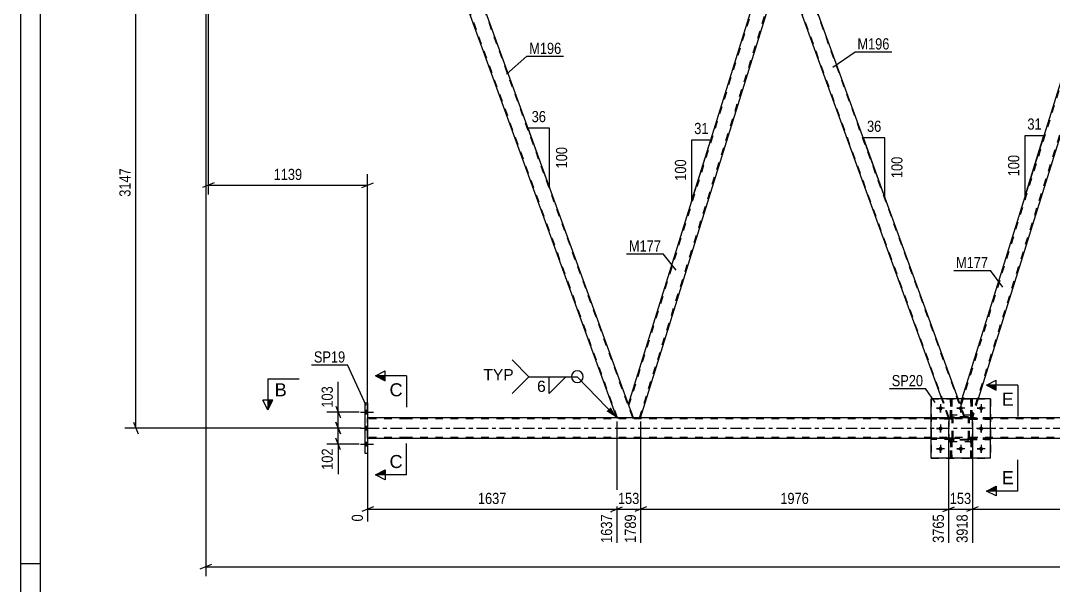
# Model space of a CAD drawing. Header units: millimetres. Extents: x 0 to 841, y 0 to 594.
# Drawn here: x 0 to 265, y 292.5 to 437.2 of the extents above; entities that cross this region are included whole.
import ezdxf

# ---------------------------------------------------------------- set-up
doc = ezdxf.new("R2010")
doc.units = ezdxf.units.MM
doc.linetypes.add('DXK_LINE_DOT2', pattern=[3.9198, 1.9599, -1.9599])
doc.linetypes.add('DXK_LINE_DOT3', pattern=[5.9187, 2.979, -0.9799, 0.9799, -0.9799])
doc.styles.add('Arial', font='ARIAL.TTF', dxfattribs={"height": 0.2})
doc.styles.add('Arial Narrow', font='ARIALN.TTF', dxfattribs={"height": 0.2})

# ---------------------------------------------------------------- blocks, each defined once
blk = doc.blocks.new('Unknown-814748569-1133')
at = {"color": 5, "linetype": 'Continuous'}
for p, q in [((0, 594), (0, 0)), ((5, 589), (5, 5)), ((5, 298), (0, 298))]:
    blk.add_line(p, q, dxfattribs=at)
blk = doc.blocks.new('Part-814748569-3457 - 3014')
at = {"color": 7, "linetype": 'DXK_LINE_DOT2'}
for p, q in [((238.9, 329.87), (238.58, 329.87)), ((238.58, 329.87), (238.58, 325.04)), ((238.58, 329.27), (238.9, 329.27)), ((238.9, 325.04), (238.9, 329.87)), ((238.58, 325.04), (238.9, 325.04))]:
    blk.add_line(p, q, dxfattribs=at)
blk = doc.blocks.new('Part-814748569-3261 - 3014')
at = {"color": 7, "linetype": 'DXK_LINE_DOT2'}
for p, q in [((243.78, 325.04), (243.78, 329.87)), ((243.78, 329.87), (244.1, 329.87)), ((243.78, 329.27), (244.1, 329.27)), ((244.1, 329.87), (244.1, 325.04)), ((244.1, 325.04), (243.78, 325.04))]:
    blk.add_line(p, q, dxfattribs=at)
blk = doc.blocks.new('Bolt-814748569-3114 - 3014')
at = {"color": 1, "linetype": 'Continuous'}
for p, q in [((234.99, 337.84), (235.68, 337.84)), ((236.03, 338.88), (236.03, 338.18)), ((236.03, 336.8), (236.03, 337.49)), ((237.07, 337.84), (236.37, 337.84)), ((240.19, 337.84), (240.88, 337.84)), ((241.23, 338.88), (241.23, 338.18)), ((241.23, 336.8), (241.23, 337.49)), ((242.27, 337.84), (241.57, 337.84)), ((245.39, 337.84), (246.08, 337.84)), ((246.43, 338.88), (246.43, 338.18)), ((246.43, 336.8), (246.43, 337.49)), ((247.47, 337.84), (246.77, 337.84)), ((234.99, 332.64), (235.68, 332.64)), ((236.03, 333.68), (236.03, 332.98)), ((236.03, 331.6), (236.03, 332.29)), ((237.07, 332.64), (236.37, 332.64)), ((245.39, 332.64), (246.08, 332.64)), ((246.43, 333.68), (246.43, 332.98)), ((246.43, 331.6), (246.43, 332.29)), ((247.47, 332.64), (246.77, 332.64)), ((234.99, 327.44), (235.68, 327.44)), ((236.03, 328.48), (236.03, 327.78)), ((236.03, 326.4), (236.03, 327.09)), ((237.07, 327.44), (236.37, 327.44)), ((240.19, 327.44), (240.88, 327.44)), ((241.23, 328.48), (241.23, 327.78)), ((241.23, 326.4), (241.23, 327.09)), ((242.27, 327.44), (241.57, 327.44)), ((245.39, 327.44), (246.08, 327.44)), ((246.43, 328.48), (246.43, 327.78)), ((246.43, 326.4), (246.43, 327.09)), ((247.47, 327.44), (246.77, 327.44))]:
    blk.add_line(p, q, dxfattribs=at)
blk = doc.blocks.new('Bolt-814748569-3251 - 3014')
at = {"linetype": 'Continuous'}
for points in [[(89.01, 336.44), (89.01, 337.32), (88.37, 337.32), (88.37, 336.44)], [(89.01, 336.44), (89.01, 337.32), (88.37, 337.32), (88.37, 336.44)], [(89.01, 336.44), (89.01, 337.32), (88.37, 337.32), (88.37, 336.44)], [(89.01, 332.34), (89.01, 333.22), (88.37, 333.22), (88.37, 332.34)], [(89.01, 332.34), (89.01, 333.22), (88.37, 333.22), (88.37, 332.34)], [(89.01, 328.24), (89.01, 329.12), (88.37, 329.12), (88.37, 328.24)], [(89.01, 328.24), (89.01, 329.12), (88.37, 329.12), (88.37, 328.24)], [(89.01, 328.24), (89.01, 329.12), (88.37, 329.12), (88.37, 328.24)]]:
    blk.add_hatch(color=1, dxfattribs=at).paths.add_polyline_path(points)
at = {"color": 1, "linetype": 'Continuous'}
for p, q in [((87.21, 336.88), (90.53, 336.88)), ((87.21, 336.88), (90.53, 336.88)), ((87.21, 336.88), (90.53, 336.88)), ((88.37, 337.32), (89.01, 337.32)), ((88.37, 337.32), (89.01, 337.32)), ((88.37, 337.32), (89.01, 337.32)), ((88.37, 336.44), (89.01, 336.44)), ((88.37, 336.44), (89.01, 336.44)), ((88.37, 336.44), (89.01, 336.44)), ((87.21, 332.78), (90.53, 332.78)), ((87.21, 332.78), (90.53, 332.78)), ((88.37, 333.22), (89.01, 333.22)), ((88.37, 333.22), (89.01, 333.22)), ((88.37, 332.34), (89.01, 332.34)), ((88.37, 332.34), (89.01, 332.34)), ((87.21, 328.68), (90.53, 328.68)), ((87.21, 328.68), (90.53, 328.68)), ((87.21, 328.68), (90.53, 328.68)), ((88.37, 329.12), (89.01, 329.12)), ((88.37, 329.12), (89.01, 329.12)), ((88.37, 329.12), (89.01, 329.12)), ((88.37, 328.24), (89.01, 328.24)), ((88.37, 328.24), (89.01, 328.24)), ((88.37, 328.24), (89.01, 328.24))]:
    blk.add_line(p, q, dxfattribs=at)
blk = doc.blocks.new('Part-814748569-3269 - 3014')
at = {"color": 7, "linetype": 'DXK_LINE_DOT2'}
for p, q in [((278.03, 456.64), (241.22, 338.52)), ((280.51, 452.76), (243.94, 335.42)), ((280.65, 452.39), (280.63, 452.44)), ((280.65, 452.39), (280.63, 452.44)), ((241.5, 340.24), (241.08, 338.89)), ((245.69, 340.24), (244.19, 335.42)), ((242.34, 335.42), (241.08, 338.89)), ((244.19, 335.42), (242.34, 335.42))]:
    blk.add_line(p, q, dxfattribs=at)
at = {"color": 2, "linetype": 'Continuous'}
for p, q in [((277.78, 456.64), (241.5, 340.24)), ((279.1, 456.64), (277.78, 456.64)), ((280.63, 452.44), (279.1, 456.64)), ((280.65, 452.39), (245.69, 340.24))]:
    blk.add_line(p, q, dxfattribs=at)
blk = doc.blocks.new('Part-814748569-3274 - 3014')
at = {"color": 2, "linetype": 'Continuous'}
for p, q in [((198.22, 456.64), (193.97, 456.64)), ((240.59, 340.24), (198.22, 456.64)), ((236.33, 340.24), (195.5, 452.44))]:
    blk.add_line(p, q, dxfattribs=at)
at = {"color": 7, "linetype": 'DXK_LINE_DOT2'}
for p, q in [((193.97, 456.64), (195.5, 452.44)), ((238.26, 335.42), (194.14, 456.64)), ((242.17, 335.42), (198.05, 456.64)), ((238.09, 335.42), (236.33, 340.24)), ((242.34, 335.42), (240.59, 340.24)), ((242.34, 335.42), (238.09, 335.42))]:
    blk.add_line(p, q, dxfattribs=at)
blk = doc.blocks.new('Part-814748569-3279 - 3014')
at = {"color": 2, "linetype": 'Continuous'}
for p, q in [((155.95, 338.89), (192.65, 456.64)), ((193.97, 456.64), (192.65, 456.64)), ((195.5, 452.44), (193.97, 456.64)), ((159.06, 335.42), (195.51, 452.39)), ((157.21, 335.42), (155.96, 338.84))]:
    blk.add_line(p, q, dxfattribs=at)
at = {"color": 7, "linetype": 'DXK_LINE_DOT2'}
for p, q in [((156.08, 338.52), (192.9, 456.64)), ((158.8, 335.42), (195.38, 452.76)), ((195.51, 452.39), (195.5, 452.44)), ((195.51, 452.39), (195.5, 452.44)), ((155.96, 338.84), (155.95, 338.89)), ((157.21, 335.42), (159.06, 335.42))]:
    blk.add_line(p, q, dxfattribs=at)
blk = doc.blocks.new('Part-814748569-3412 - 3014')
at = {"color": 7, "linetype": 'DXK_LINE_DOT2'}
for p, q in [((248.83, 335.4), (243.43, 335.4)), ((243.43, 335.4), (243.43, 335.08)), ((243.43, 335.08), (248.83, 335.08)), ((244.03, 335.08), (244.03, 335.4)), ((248.83, 335.08), (248.83, 335.4))]:
    blk.add_line(p, q, dxfattribs=at)
blk = doc.blocks.new('Part-814748569-3292 - 3014')
at = {"color": 2, "linetype": 'Continuous'}
for p, q in [((99.13, 335.42), (89.01, 335.42)), ((233.63, 335.42), (99.23, 335.42)), ((489.03, 335.42), (248.83, 335.42)), ((99.13, 330.14), (89.01, 330.14)), ((233.63, 330.14), (99.23, 330.14)), ((489.03, 330.14), (248.83, 330.14))]:
    blk.add_line(p, q, dxfattribs=at)
at = {"color": 7, "linetype": 'DXK_LINE_DOT2'}
for p, q in [((89.01, 330.14), (89.01, 335.42)), ((99.13, 335.18), (89.01, 335.18)), ((774.73, 335.18), (99.23, 335.18)), ((248.83, 335.42), (233.63, 335.42)), ((99.13, 330.38), (89.01, 330.38)), ((774.73, 330.38), (99.23, 330.38)), ((248.83, 330.14), (233.63, 330.14))]:
    blk.add_line(p, q, dxfattribs=at)
at = {"color": 7, "linetype": 'DXK_LINE_DOT3'}
for p, q in [((89.01, 332.78), (99.13, 332.78)), ((99.23, 332.78), (774.73, 332.78))]:
    blk.add_line(p, q, dxfattribs=at)
blk = doc.blocks.new('Part-814748569-3297 - 3014')
at = {"color": 2, "linetype": 'Continuous'}
for p, q in [((88.37, 326.28), (88.37, 339.28)), ((88.37, 339.28), (89.01, 339.28)), ((89.01, 339.28), (89.01, 326.28)), ((89.01, 326.28), (88.37, 326.28))]:
    blk.add_line(p, q, dxfattribs=at)
blk = doc.blocks.new('Bolt-814748569-3324 - 3014')
at = {"linetype": 'Continuous'}
for points in [[(236.55, 337.84, -1), (235.51, 337.84, -1)], [(241.75, 337.84, -1), (240.71, 337.84, -1)], [(246.95, 337.84, -1), (245.91, 337.84, -1)], [(236.55, 332.64, -1), (235.51, 332.64, -1)], [(246.95, 332.64, -1), (245.91, 332.64, -1)], [(236.55, 327.44, -1), (235.51, 327.44, -1)], [(241.75, 327.44, -1), (240.71, 327.44, -1)], [(246.95, 327.44, -1), (245.91, 327.44, -1)]]:
    blk.add_hatch(color=1, dxfattribs=at).paths.add_polyline_path(points)
at = {"color": 1, "linetype": 'Continuous'}
for p, q in [((237.07, 337.84), (234.99, 337.84)), ((236.03, 338.88), (236.03, 336.8)), ((242.27, 337.84), (240.19, 337.84)), ((241.23, 338.88), (241.23, 336.8)), ((247.47, 337.84), (245.39, 337.84)), ((246.43, 338.88), (246.43, 336.8)), ((237.07, 332.64), (234.99, 332.64)), ((236.03, 333.68), (236.03, 331.6)), ((247.47, 332.64), (245.39, 332.64)), ((246.43, 333.68), (246.43, 331.6)), ((237.07, 327.44), (234.99, 327.44)), ((236.03, 328.48), (236.03, 326.4)), ((242.27, 327.44), (240.19, 327.44)), ((241.23, 328.48), (241.23, 326.4)), ((247.47, 327.44), (245.39, 327.44)), ((246.43, 328.48), (246.43, 326.4))]:
    blk.add_line(p, q, dxfattribs=at)
blk = doc.blocks.new('Part-814748569-3345 - 3014')
at = {"color": 2, "linetype": 'Continuous'}
for p, q in [((152.95, 335.42), (108.83, 456.64)), ((108.83, 456.64), (113.09, 456.64)), ((155.96, 338.84), (113.09, 456.64))]:
    blk.add_line(p, q, dxfattribs=at)
at = {"color": 7, "linetype": 'DXK_LINE_DOT2'}
for p, q in [((153.12, 335.42), (109, 456.64)), ((157.04, 335.42), (112.92, 456.64)), ((157.21, 335.42), (155.96, 338.84)), ((152.95, 335.42), (157.21, 335.42))]:
    blk.add_line(p, q, dxfattribs=at)
blk = doc.blocks.new('Part-814748569-3395 - 3014')
at = {"color": 7, "linetype": 'DXK_LINE_DOT2'}
for p, q in [((238.58, 325.04), (238.58, 329.87)), ((238.58, 329.87), (238.9, 329.87)), ((238.58, 329.27), (238.9, 329.27)), ((238.9, 329.87), (238.9, 325.04)), ((238.9, 325.04), (238.58, 325.04))]:
    blk.add_line(p, q, dxfattribs=at)
blk = doc.blocks.new('Part-814748569-3401 - 3014')
at = {"color": 7, "linetype": 'DXK_LINE_DOT2'}
for p, q in [((238.58, 335.39), (238.58, 340.24)), ((238.58, 340.24), (238.9, 340.24)), ((238.9, 340.24), (238.9, 335.39)), ((238.58, 335.99), (238.9, 335.99)), ((238.9, 335.39), (238.58, 335.39))]:
    blk.add_line(p, q, dxfattribs=at)
blk = doc.blocks.new('Part-814748569-3406 - 3014')
at = {"color": 7, "linetype": 'DXK_LINE_DOT2'}
for p, q in [((243.43, 335.08), (243.43, 335.4)), ((243.43, 335.4), (248.83, 335.4)), ((248.83, 335.08), (243.43, 335.08)), ((244.03, 335.08), (244.03, 335.4)), ((248.83, 335.4), (248.83, 335.08))]:
    blk.add_line(p, q, dxfattribs=at)
blk = doc.blocks.new('Part-814748569-3415 - 3014')
at = {"color": 7, "linetype": 'DXK_LINE_DOT2'}
for p, q in [((248.83, 330.2), (243.43, 330.2)), ((243.43, 330.2), (243.43, 329.88)), ((243.43, 329.88), (248.83, 329.88)), ((244.03, 329.88), (244.03, 330.2)), ((248.83, 329.88), (248.83, 330.2))]:
    blk.add_line(p, q, dxfattribs=at)
blk = doc.blocks.new('Part-814748569-3418 - 3014')
at = {"color": 7, "linetype": 'DXK_LINE_DOT2'}
for p, q in [((243.78, 335.39), (243.78, 340.24)), ((243.78, 340.24), (244.1, 340.24)), ((244.1, 340.24), (244.1, 335.39)), ((243.78, 335.99), (244.1, 335.99)), ((244.1, 335.39), (243.78, 335.39))]:
    blk.add_line(p, q, dxfattribs=at)
blk = doc.blocks.new('Part-814748569-3423 - 3014')
at = {"color": 7, "linetype": 'DXK_LINE_DOT2'}
for p, q in [((244.23, 336.04), (238.23, 336.04)), ((238.23, 329.24), (238.23, 336.04)), ((244.23, 329.24), (244.23, 336.04)), ((244.23, 329.24), (238.23, 329.24))]:
    blk.add_line(p, q, dxfattribs=at)
blk = doc.blocks.new('Part-814748569-3439 - 3014')
at = {"color": 7, "linetype": 'DXK_LINE_DOT2'}
for p, q in [((243.43, 329.88), (243.43, 330.2)), ((243.43, 330.2), (248.83, 330.2)), ((248.83, 329.88), (243.43, 329.88)), ((244.03, 329.88), (244.03, 330.2)), ((248.83, 330.2), (248.83, 329.88))]:
    blk.add_line(p, q, dxfattribs=at)
blk = doc.blocks.new('Part-814748569-3442 - 3014')
at = {"color": 7, "linetype": 'DXK_LINE_DOT2'}
for p, q in [((239.03, 335.4), (233.63, 335.4)), ((233.63, 335.08), (233.63, 335.4)), ((239.03, 335.08), (233.63, 335.08)), ((238.43, 335.08), (238.43, 335.4)), ((239.03, 335.4), (239.03, 335.08))]:
    blk.add_line(p, q, dxfattribs=at)
blk = doc.blocks.new('Part-814748569-3445 - 3014')
at = {"color": 7, "linetype": 'DXK_LINE_DOT2'}
for p, q in [((239.03, 330.2), (233.63, 330.2)), ((233.63, 329.88), (233.63, 330.2)), ((239.03, 329.88), (233.63, 329.88)), ((238.43, 329.88), (238.43, 330.2)), ((239.03, 330.2), (239.03, 329.88))]:
    blk.add_line(p, q, dxfattribs=at)
blk = doc.blocks.new('Part-814748569-3448 - 3014')
at = {"color": 2, "linetype": 'Continuous'}
blk.add_line((244.1, 340.24), (243.78, 340.24), dxfattribs=at)
at = {"color": 7, "linetype": 'DXK_LINE_DOT2'}
for p, q in [((243.78, 340.24), (243.78, 335.39)), ((244.1, 335.39), (244.1, 340.24)), ((243.78, 335.99), (244.1, 335.99)), ((243.78, 335.39), (244.1, 335.39))]:
    blk.add_line(p, q, dxfattribs=at)
blk = doc.blocks.new('Part-814748569-3463 - 3014')
at = {"color": 2, "linetype": 'Continuous'}
for p, q in [((248.83, 340.24), (233.63, 340.24)), ((233.63, 325.04), (233.63, 340.24)), ((248.83, 325.04), (248.83, 340.24)), ((248.83, 325.04), (233.63, 325.04))]:
    blk.add_line(p, q, dxfattribs=at)
blk = doc.blocks.new('Part-814748569-3464 - 3014')
at = {"color": 7, "linetype": 'DXK_LINE_DOT2'}
for p, q in [((233.63, 340.24), (248.83, 340.24)), ((233.63, 340.24), (233.63, 325.04)), ((248.83, 340.24), (248.83, 325.04)), ((233.63, 325.04), (248.83, 325.04))]:
    blk.add_line(p, q, dxfattribs=at)
blk = doc.blocks.new('Part-814748569-3465 - 3014')
at = {"color": 7, "linetype": 'DXK_LINE_DOT2'}
for p, q in [((239.03, 335.16), (239.06, 335.34)), ((239.06, 335.34), (239.03, 335.16)), ((239.03, 330.12), (239.03, 335.16)), ((239.27, 335.16), (239.29, 335.25)), ((239.27, 330.12), (239.27, 335.16)), ((239.29, 335.25), (239.34, 335.33)), ((239.32, 335.6), (239.51, 335.64)), ((239.51, 335.64), (239.32, 335.6)), ((239.34, 335.33), (239.42, 335.38)), ((239.42, 335.38), (239.51, 335.4)), ((242.95, 335.64), (239.51, 335.64)), ((239.51, 335.4), (242.95, 335.4)), ((242.95, 335.64), (243.13, 335.6)), ((243.13, 335.6), (242.95, 335.64)), ((242.95, 335.4), (243.04, 335.38)), ((243.04, 335.38), (243.12, 335.33)), ((243.12, 335.33), (243.17, 335.25)), ((243.17, 335.25), (243.19, 335.16)), ((243.19, 330.12), (243.19, 335.16)), ((243.39, 335.34), (243.43, 335.16)), ((243.43, 335.16), (243.39, 335.34)), ((243.43, 330.12), (243.43, 335.16)), ((239.06, 329.93), (239.03, 330.12)), ((239.03, 330.12), (239.06, 329.93)), ((239.29, 330.03), (239.27, 330.12)), ((239.34, 329.95), (239.29, 330.03)), ((239.51, 329.64), (239.32, 329.67)), ((239.32, 329.67), (239.51, 329.64)), ((239.42, 329.9), (239.34, 329.95)), ((239.51, 329.88), (239.42, 329.9)), ((242.95, 329.88), (239.51, 329.88)), ((242.95, 329.64), (239.51, 329.64)), ((243.04, 329.9), (242.95, 329.88)), ((243.13, 329.67), (242.95, 329.64)), ((242.95, 329.64), (243.13, 329.67)), ((243.12, 329.95), (243.04, 329.9)), ((243.17, 330.03), (243.12, 329.95)), ((243.19, 330.12), (243.17, 330.03)), ((243.43, 330.12), (243.39, 329.93)), ((243.39, 329.93), (243.43, 330.12))]:
    blk.add_line(p, q, dxfattribs=at)
at = {"color": 7, "linetype": 'DXK_LINE_DOT3'}
blk.add_line((241.23, 332.64), (241.23, 332.64), dxfattribs=at)
at = {"color": 7, "linetype": 'DXK_LINE_DOT2'}
for centre, start, end in [((239.51, 335.16), 112.5, 157.5), ((239.51, 335.16), 112.5, 157.5), ((242.95, 335.16), 22.5, 67.5), ((242.95, 335.16), 22.5, 67.5), ((239.51, 330.12), 202.5, 247.5), ((239.51, 330.12), 202.5, 247.5), ((242.95, 330.12), 292.5, 337.5), ((242.95, 330.12), 292.5, 337.5)]:
    blk.add_arc(centre, 0.48, start, end, dxfattribs=at)
blk = doc.blocks.new('Part-814748569-3466 - 3014')
at = {"color": 7, "linetype": 'DXK_LINE_DOT2'}
for p, q in [((244.23, 336.04), (238.23, 336.04)), ((238.23, 329.24), (238.23, 336.04)), ((244.23, 329.24), (244.23, 336.04)), ((244.23, 329.24), (238.23, 329.24))]:
    blk.add_line(p, q, dxfattribs=at)
blk = doc.blocks.new('Part-814748569-3477 - 3014')
at = {"color": 2, "linetype": 'Continuous'}
blk.add_line((238.9, 340.24), (238.58, 340.24), dxfattribs=at)
at = {"color": 7, "linetype": 'DXK_LINE_DOT2'}
for p, q in [((238.58, 340.24), (238.58, 335.39)), ((238.9, 335.39), (238.9, 340.24)), ((238.58, 335.99), (238.9, 335.99)), ((238.58, 335.39), (238.9, 335.39))]:
    blk.add_line(p, q, dxfattribs=at)
blk = doc.blocks.new('Part-814748569-3485 - 3014')
at = {"color": 7, "linetype": 'DXK_LINE_DOT2'}
for p, q in [((244.1, 329.87), (243.78, 329.87)), ((243.78, 329.87), (243.78, 325.04)), ((243.78, 329.27), (244.1, 329.27)), ((244.1, 325.04), (244.1, 329.87)), ((243.78, 325.04), (244.1, 325.04))]:
    blk.add_line(p, q, dxfattribs=at)
blk = doc.blocks.new('Part-814748569-3492 - 3014')
at = {"color": 7, "linetype": 'DXK_LINE_DOT2'}
for p, q in [((239.03, 335.16), (239.06, 335.34)), ((239.06, 335.34), (239.03, 335.16)), ((239.03, 330.12), (239.03, 335.16)), ((239.27, 335.16), (239.29, 335.25)), ((239.27, 330.12), (239.27, 335.16)), ((239.29, 335.25), (239.34, 335.33)), ((239.32, 335.6), (239.51, 335.64)), ((239.51, 335.64), (239.32, 335.6)), ((239.34, 335.33), (239.42, 335.38)), ((239.42, 335.38), (239.51, 335.4)), ((242.95, 335.64), (239.51, 335.64)), ((239.51, 335.4), (242.95, 335.4)), ((242.95, 335.64), (243.13, 335.6)), ((243.13, 335.6), (242.95, 335.64)), ((242.95, 335.4), (243.04, 335.38)), ((243.04, 335.38), (243.12, 335.33)), ((243.12, 335.33), (243.17, 335.25)), ((243.17, 335.25), (243.19, 335.16)), ((243.19, 330.12), (243.19, 335.16)), ((243.39, 335.34), (243.43, 335.16)), ((243.43, 335.16), (243.39, 335.34)), ((243.43, 330.12), (243.43, 335.16)), ((239.06, 329.93), (239.03, 330.12)), ((239.03, 330.12), (239.06, 329.93)), ((239.29, 330.03), (239.27, 330.12)), ((239.34, 329.95), (239.29, 330.03)), ((239.51, 329.64), (239.32, 329.67)), ((239.32, 329.67), (239.51, 329.64)), ((239.42, 329.9), (239.34, 329.95)), ((239.51, 329.88), (239.42, 329.9)), ((242.95, 329.88), (239.51, 329.88)), ((242.95, 329.64), (239.51, 329.64)), ((243.04, 329.9), (242.95, 329.88)), ((243.13, 329.67), (242.95, 329.64)), ((242.95, 329.64), (243.13, 329.67)), ((243.12, 329.95), (243.04, 329.9)), ((243.17, 330.03), (243.12, 329.95)), ((243.19, 330.12), (243.17, 330.03)), ((243.43, 330.12), (243.39, 329.93)), ((243.39, 329.93), (243.43, 330.12))]:
    blk.add_line(p, q, dxfattribs=at)
at = {"color": 7, "linetype": 'DXK_LINE_DOT3'}
blk.add_line((241.23, 332.64), (241.23, 332.64), dxfattribs=at)
at = {"color": 7, "linetype": 'DXK_LINE_DOT2'}
for centre, start, end in [((239.51, 335.16), 112.5, 157.5), ((239.51, 335.16), 112.5, 157.5), ((242.95, 335.16), 22.5, 67.5), ((242.95, 335.16), 22.5, 67.5), ((239.51, 330.12), 202.5, 247.5), ((239.51, 330.12), 202.5, 247.5), ((242.95, 330.12), 292.5, 337.5), ((242.95, 330.12), 292.5, 337.5)]:
    blk.add_arc(centre, 0.48, start, end, dxfattribs=at)
blk = doc.blocks.new('Part-814748569-3495 - 3014')
at = {"color": 7, "linetype": 'DXK_LINE_DOT2'}
for p, q in [((239.03, 335.4), (233.63, 335.4)), ((233.63, 335.4), (233.63, 335.08)), ((239.03, 335.08), (233.63, 335.08)), ((238.43, 335.08), (238.43, 335.4)), ((239.03, 335.08), (239.03, 335.4))]:
    blk.add_line(p, q, dxfattribs=at)
blk = doc.blocks.new('Part-814748569-3496 - 3014')
at = {"color": 7, "linetype": 'DXK_LINE_DOT2'}
for p, q in [((239.03, 330.2), (233.63, 330.2)), ((233.63, 330.2), (233.63, 329.88)), ((239.03, 329.88), (233.63, 329.88)), ((238.43, 329.88), (238.43, 330.2)), ((239.03, 329.88), (239.03, 330.2))]:
    blk.add_line(p, q, dxfattribs=at)
blk = doc.blocks.new('StraightDimension-814748569-4026 - 3014')
at = {"color": 7, "linetype": 'Continuous'}
for p, q in [((47.5, 451.14), (47.5, 294.81)), ((49, 297.81), (46, 296.61)), ((47.5, 297.21), (785.59, 297.21))]:
    blk.add_line(p, q, dxfattribs=at)
blk = doc.blocks.new('AngleDimension-814748569-15075 - 3014')
at = {"color": 7, "linetype": 'Continuous'}
for p, q in [((135.72, 409.68), (130.18, 409.68)), ((135.72, 394.46), (130.18, 409.68)), ((135.72, 394.46), (135.72, 409.68)), ((135.42, 395.28), (135.72, 394.46))]:
    blk.add_line(p, q, dxfattribs=at)
at = {"color": 0}
for points in [[(135.38, 410.58), (135.38, 414.78), (130.52, 414.78), (130.52, 410.58)], [(140.82, 405.41), (136.62, 405.41), (136.62, 398.73), (140.82, 398.73)]]:
    blk.add_wipeout(points, dxfattribs=at)
at = {"color": 3, "style": 'Arial Narrow'}
blk.add_text('36', height=2.863, dxfattribs=at).set_placement((131.12, 411.18))
blk.add_text('100', height=2.863, rotation=90.0002, dxfattribs=at).set_placement((140.22, 399.33))
blk = doc.blocks.new('AngleDimension-814748569-15089 - 3014')
at = {"color": 7, "linetype": 'Continuous'}
for p, q in [((219.97, 396.9), (216.22, 407.2)), ((221.76, 407.2), (216.22, 407.2)), ((221.76, 391.98), (216.22, 407.2)), ((221.76, 391.98), (221.76, 407.2))]:
    blk.add_line(p, q, dxfattribs=at)
at = {"color": 0}
for points in [[(221.42, 408.1), (221.42, 412.3), (216.56, 412.3), (216.56, 408.1)], [(226.86, 402.93), (222.66, 402.93), (222.66, 396.25), (226.86, 396.25)]]:
    blk.add_wipeout(points, dxfattribs=at)
at = {"color": 3, "style": 'Arial Narrow'}
blk.add_text('36', height=2.863, dxfattribs=at).set_placement((217.16, 408.7))
blk.add_text('100', height=2.863, rotation=90.0002, dxfattribs=at).set_placement((226.26, 396.85))
blk = doc.blocks.new('StraightDimension-814748569-15040 - 3014')
at = {"color": 7, "linetype": 'Continuous'}
for p, q in [((86.83, 336.88), (78.59, 336.88)), ((80.84, 338.38), (82.04, 335.38)), ((81.44, 332.78), (81.44, 336.88)), ((82.04, 331.28), (80.84, 334.28)), ((86.83, 332.78), (78.59, 332.78))]:
    blk.add_line(p, q, dxfattribs=at)
at = {"color": 0}
blk.add_wipeout([(80.69, 344.09), (76.49, 344.09), (76.49, 337.41), (80.69, 337.41)], dxfattribs=at)
at = {"color": 7, "linetype": 'Continuous'}
blk.add_line((81.44, 336.88), (81.44, 344.62), dxfattribs=at)
blk.add_line((81.44, 336.88), (81.44, 344.62), dxfattribs=at)
at = {"color": 3, "style": 'Arial Narrow'}
blk.add_text('103', height=2.863, rotation=90.0002, dxfattribs=at).set_placement((80.09, 338.01))
blk = doc.blocks.new('AngleDimension-814748569-3584 - 3014')
at = {"color": 7, "linetype": 'Continuous'}
for p, q in [((257.73, 407.77), (262.55, 407.77)), ((257.73, 392.3), (262.55, 407.77)), ((257.73, 392.3), (257.73, 407.77)), ((258.5, 394.77), (262.55, 407.77))]:
    blk.add_line(p, q, dxfattribs=at)
at = {"color": 0}
for points in [[(262.57, 408.67), (262.57, 412.87), (257.71, 412.87), (257.71, 408.67)], [(256.83, 403.38), (252.63, 403.38), (252.63, 396.69), (256.83, 396.69)]]:
    blk.add_wipeout(points, dxfattribs=at)
at = {"color": 3, "style": 'Arial Narrow'}
blk.add_text('31', height=2.863, dxfattribs=at).set_placement((258.31, 409.27))
blk.add_text('100', height=2.863, rotation=90.0002, dxfattribs=at).set_placement((256.23, 397.29))
blk = doc.blocks.new('StraightDimension-814748569-3989 - 3014')
at = {"color": 7, "linetype": 'Continuous'}
for p, q in [((152.95, 334.42), (152.95, 303.35)), ((89.01, 329.14), (89.01, 308.83)), ((90.51, 312.56), (87.51, 311.36)), ((89.01, 311.96), (152.95, 311.96)), ((151.45, 311.36), (154.45, 312.56))]:
    blk.add_line(p, q, dxfattribs=at)
at = {"color": 0}
blk.add_wipeout([(125.24, 312.71), (125.24, 316.91), (116.73, 316.91), (116.73, 312.71)], dxfattribs=at)
at = {"color": 0, "linetype": 'Continuous'}
for points in [[(88.41, 311.26), (84.21, 311.26), (84.21, 308.23), (88.41, 308.23)], [(152.35, 311.26), (148.15, 311.26), (148.15, 302.75), (152.35, 302.75)]]:
    blk.add_wipeout(points, dxfattribs=at)
at = {"color": 3, "style": 'Arial Narrow'}
blk.add_text('1637', height=2.863, dxfattribs=at).set_placement((117.33, 313.31))
at = {"color": 3, "linetype": 'Continuous', "style": 'Arial Narrow'}
for s, height, p in [('0', 2.86, (87.81, 308.83)), ('1637', 2.863, (151.75, 303.35))]:
    blk.add_text(s, height=height, rotation=90.0002, dxfattribs=at).set_placement(p)
blk = doc.blocks.new('AngleDimension-814748569-3598 - 3014')
at = {"color": 7, "linetype": 'Continuous'}
for p, q in [((172.24, 406.64), (177.06, 406.64)), ((172.24, 391.18), (177.06, 406.64)), ((172.24, 391.18), (172.24, 406.64)), ((172.32, 391.41), (172.24, 391.18))]:
    blk.add_line(p, q, dxfattribs=at)
at = {"color": 0}
for points in [[(177.08, 407.54), (177.08, 411.74), (172.23, 411.74), (172.23, 407.54)], [(171.34, 402.25), (167.14, 402.25), (167.14, 395.57), (171.34, 395.57)]]:
    blk.add_wipeout(points, dxfattribs=at)
at = {"color": 3, "style": 'Arial Narrow'}
blk.add_text('31', height=2.863, dxfattribs=at).set_placement((172.83, 408.14))
blk.add_text('100', height=2.863, rotation=90.0002, dxfattribs=at).set_placement((170.74, 396.17))
blk = doc.blocks.new('StraightDimension-814748569-3685 - 3014')
at = {"color": 7, "linetype": 'Continuous'}
for p, q in [((48.14, 455.64), (48.14, 392.61)), ((89.01, 336.42), (89.01, 397.86)), ((49.64, 395.61), (46.64, 394.41)), ((48.14, 395.01), (89.01, 395.01)), ((87.51, 394.41), (90.51, 395.61))]:
    blk.add_line(p, q, dxfattribs=at)
at = {"color": 0}
blk.add_wipeout([(72.83, 395.76), (72.83, 399.96), (64.32, 399.96), (64.32, 395.76)], dxfattribs=at)
at = {"color": 3, "style": 'Arial Narrow'}
blk.add_text('1139', height=2.863, dxfattribs=at).set_placement((64.92, 396.36))
blk = doc.blocks.new('StraightDimension-814748569-3708 - 3014')
at = {"color": 7, "linetype": 'Continuous'}
for p, q in [((46.5, 458.64), (26.69, 458.64)), ((30.14, 457.14), (28.94, 460.14)), ((29.54, 332.78), (29.54, 458.64)), ((28.94, 334.28), (30.14, 331.28)), ((87.37, 332.78), (26.69, 332.78))]:
    blk.add_line(p, q, dxfattribs=at)
at = {"color": 0}
blk.add_wipeout([(28.79, 399.97), (24.59, 399.97), (24.59, 391.46), (28.79, 391.46)], dxfattribs=at)
at = {"color": 3, "style": 'Arial Narrow'}
blk.add_text('3147', height=2.863, rotation=90.0002, dxfattribs=at).set_placement((28.19, 392.06))
blk = doc.blocks.new('StraightDimension-814748569-3713 - 3014')
at = {"color": 7, "linetype": 'Continuous'}
for p, q in [((238.09, 334.42), (238.09, 303.35)), ((244.19, 334.42), (244.19, 303.35)), ((236.59, 311.36), (239.59, 312.56)), ((238.09, 311.96), (244.19, 311.96)), ((245.69, 312.56), (242.69, 311.36))]:
    blk.add_line(p, q, dxfattribs=at)
at = {"color": 0}
blk.add_wipeout([(244.48, 312.71), (244.48, 316.91), (237.8, 316.91), (237.8, 312.71)], dxfattribs=at)
at = {"color": 0, "linetype": 'Continuous'}
blk.add_wipeout([(243.59, 311.26), (239.39, 311.26), (239.39, 302.75), (243.59, 302.75)], dxfattribs=at)
at = {"color": 3, "style": 'Arial Narrow'}
blk.add_text('153', height=2.863, dxfattribs=at).set_placement((238.4, 313.31))
at = {"color": 3, "linetype": 'Continuous', "style": 'Arial Narrow'}
blk.add_text('3918', height=2.863, rotation=90.0002, dxfattribs=at).set_placement((242.99, 303.35))
blk = doc.blocks.new('StraightDimension-814748569-3739 - 3014')
at = {"color": 7, "linetype": 'Continuous'}
for p, q in [((244.19, 334.42), (244.19, 303.35)), ((323.22, 334.42), (323.22, 303.35)), ((245.69, 312.56), (242.69, 311.36)), ((244.19, 311.96), (323.22, 311.96)), ((321.72, 311.36), (324.72, 312.56))]:
    blk.add_line(p, q, dxfattribs=at)
at = {"color": 0}
blk.add_wipeout([(287.96, 312.71), (287.96, 316.91), (279.45, 316.91), (279.45, 312.71)], dxfattribs=at)
at = {"color": 0, "linetype": 'Continuous'}
blk.add_wipeout([(322.62, 311.26), (318.42, 311.26), (318.42, 302.75), (322.62, 302.75)], dxfattribs=at)
at = {"color": 3, "style": 'Arial Narrow'}
blk.add_text('1976', height=2.863, dxfattribs=at).set_placement((280.05, 313.31))
at = {"color": 3, "linetype": 'Continuous', "style": 'Arial Narrow'}
blk.add_text('5893', height=2.863, rotation=90.0002, dxfattribs=at).set_placement((322.02, 303.35))
blk = doc.blocks.new('StraightDimension-814748569-3970 - 3014')
at = {"color": 7, "linetype": 'Continuous'}
for p, q in [((152.95, 334.42), (152.95, 303.35)), ((159.06, 334.42), (159.06, 303.35)), ((151.45, 311.36), (154.45, 312.56)), ((152.95, 311.96), (159.06, 311.96)), ((160.56, 312.56), (157.56, 311.36))]:
    blk.add_line(p, q, dxfattribs=at)
at = {"color": 0}
blk.add_wipeout([(159.35, 312.71), (159.35, 316.91), (152.66, 316.91), (152.66, 312.71)], dxfattribs=at)
at = {"color": 0, "linetype": 'Continuous'}
blk.add_wipeout([(158.45, 311.26), (154.25, 311.26), (154.25, 302.75), (158.45, 302.75)], dxfattribs=at)
at = {"color": 3, "style": 'Arial Narrow'}
blk.add_text('153', height=2.863, dxfattribs=at).set_placement((153.26, 313.31))
at = {"color": 3, "linetype": 'Continuous', "style": 'Arial Narrow'}
blk.add_text('1789', height=2.863, rotation=90.0002, dxfattribs=at).set_placement((157.86, 303.35))
blk = doc.blocks.new('StraightDimension-814748569-4001 - 3014')
at = {"color": 7, "linetype": 'Continuous'}
for p, q in [((159.06, 334.42), (159.06, 303.35)), ((238.09, 334.42), (238.09, 303.35)), ((160.56, 312.56), (157.56, 311.36)), ((159.06, 311.96), (238.09, 311.96)), ((236.59, 311.36), (239.59, 312.56))]:
    blk.add_line(p, q, dxfattribs=at)
at = {"color": 0}
blk.add_wipeout([(202.83, 312.71), (202.83, 316.91), (194.32, 316.91), (194.32, 312.71)], dxfattribs=at)
at = {"color": 0, "linetype": 'Continuous'}
blk.add_wipeout([(237.49, 311.26), (233.29, 311.26), (233.29, 302.75), (237.49, 302.75)], dxfattribs=at)
at = {"color": 3, "style": 'Arial Narrow'}
blk.add_text('1976', height=2.863, dxfattribs=at).set_placement((194.92, 313.31))
at = {"color": 3, "linetype": 'Continuous', "style": 'Arial Narrow'}
blk.add_text('3765', height=2.863, rotation=90.0002, dxfattribs=at).set_placement((236.89, 303.35))
blk = doc.blocks.new('StraightDimension-814748569-15041 - 3014')
at = {"color": 7, "linetype": 'Continuous'}
for p, q in [((80.84, 334.28), (82.04, 331.28)), ((86.83, 332.78), (78.59, 332.78)), ((81.44, 328.68), (81.44, 332.78)), ((86.83, 328.68), (78.59, 328.68)), ((82.04, 327.18), (80.84, 330.18))]:
    blk.add_line(p, q, dxfattribs=at)
at = {"color": 0}
blk.add_wipeout([(80.69, 328.16), (76.49, 328.16), (76.49, 321.47), (80.69, 321.47)], dxfattribs=at)
at = {"color": 7, "linetype": 'Continuous'}
blk.add_line((81.44, 328.68), (81.44, 320.95), dxfattribs=at)
blk.add_line((81.44, 328.68), (81.44, 320.95), dxfattribs=at)
at = {"color": 3, "style": 'Arial Narrow'}
blk.add_text('102', height=2.863, rotation=90.0002, dxfattribs=at).set_placement((80.09, 322.07))
blk = doc.blocks.new('SectionMark-814748569-4746 - 3014')
at = {"linetype": 'Continuous'}
for points in [[(250.33, 343.78), (250.33, 342.53), (247.83, 343.78)], [(250.33, 317.89), (250.33, 316.64), (247.83, 316.64)]]:
    blk.add_hatch(color=6, dxfattribs=at).paths.add_polyline_path(points)
at = {"color": 6, "linetype": 'Continuous'}
for p, q in [((247.83, 343.78), (250.33, 345.03)), ((250.33, 342.53), (250.33, 345.03)), ((255.83, 343.78), (247.83, 343.78)), ((247.83, 343.78), (250.33, 342.53)), ((247.83, 316.64), (250.33, 317.89)), ((255.83, 316.64), (247.83, 316.64)), ((250.33, 315.39), (247.83, 316.64)), ((250.33, 317.89), (250.33, 315.39))]:
    blk.add_line(p, q, dxfattribs=at)
at = {"color": 0, "linetype": 'Continuous'}
for points in [[(254.83, 338.53), (254.83, 342.03), (251.72, 342.03), (251.72, 338.53)], [(254.83, 318.39), (254.83, 321.89), (251.72, 321.89), (251.72, 318.39)]]:
    blk.add_wipeout(points, dxfattribs=at)
at = {"color": 6, "linetype": 'Continuous'}
for p, q in [((255.83, 343.78), (255.83, 335.78)), ((255.83, 316.64), (255.83, 324.64))]:
    blk.add_line(p, q, dxfattribs=at)
at = {"color": 3, "linetype": 'Continuous', "style": 'Arial'}
for p in [(251.72, 338.53), (251.72, 318.39)]:
    blk.add_text('E', height=3.34, dxfattribs=at).set_placement(p)
blk = doc.blocks.new('Mark-814748569-3265 - 3014')
at = {"color": 0}
blk.add_wipeout([(248.23, 373.77), (248.23, 376.77), (240, 376.77), (240, 373.77)], dxfattribs=at)
blk.add_wipeout([(248.23, 373.77), (248.23, 376.77), (240, 376.77), (240, 373.77)], dxfattribs=at)
at = {"color": 30, "linetype": 'Continuous'}
for p in [(239.4, 373.17), (252.03, 368.89)]:
    blk.add_line(p, (248.83, 373.17), dxfattribs=at)
at = {"color": 3, "style": 'Arial Narrow'}
blk.add_text('M177', height=2.863, dxfattribs=at).set_placement((240, 373.77))
blk = doc.blocks.new('Mark-814748569-3270 - 3014')
at = {"color": 0}
blk.add_wipeout([(222.92, 429.82), (222.92, 432.82), (214.7, 432.82), (214.7, 429.82)], dxfattribs=at)
blk.add_wipeout([(222.92, 429.82), (222.92, 432.82), (214.7, 432.82), (214.7, 429.82)], dxfattribs=at)
at = {"color": 30, "linetype": 'Continuous'}
for p, q in [((208.39, 425.29), (214.1, 429.22)), ((214.1, 429.22), (223.52, 429.22))]:
    blk.add_line(p, q, dxfattribs=at)
at = {"color": 3, "style": 'Arial Narrow'}
blk.add_text('M196', height=2.863, dxfattribs=at).set_placement((214.7, 429.82))
blk = doc.blocks.new('Mark-814748569-3275 - 3014')
at = {"color": 0}
blk.add_wipeout([(164.29, 378.02), (164.29, 381.02), (156.07, 381.02), (156.07, 378.02)], dxfattribs=at)
blk.add_wipeout([(164.29, 378.02), (164.29, 381.02), (156.07, 381.02), (156.07, 378.02)], dxfattribs=at)
at = {"color": 30, "linetype": 'Continuous'}
for p in [(155.47, 377.42), (168.19, 373.22)]:
    blk.add_line(p, (164.89, 377.42), dxfattribs=at)
at = {"color": 3, "style": 'Arial Narrow'}
blk.add_text('M177', height=2.863, dxfattribs=at).set_placement((156.07, 378.02))
blk = doc.blocks.new('Mark-814748569-3293 - 3014')
at = {"color": 0}
blk.add_wipeout([(83.28, 349.57), (83.28, 352.57), (75.24, 352.57), (75.24, 349.57)], dxfattribs=at)
blk.add_wipeout([(83.28, 349.57), (83.28, 352.57), (75.24, 352.57), (75.24, 349.57)], dxfattribs=at)
at = {"color": 30, "linetype": 'Continuous'}
for p in [(74.64, 348.97), (88.69, 338.52)]:
    blk.add_line(p, (83.88, 348.97), dxfattribs=at)
at = {"color": 3, "style": 'Arial Narrow'}
blk.add_text('SP19', height=2.863, dxfattribs=at).set_placement((75.24, 349.57))
blk = doc.blocks.new('Mark-814748569-3341 - 3014')
at = {"color": 0}
blk.add_wipeout([(138.71, 428.68), (138.71, 431.68), (130.49, 431.68), (130.49, 428.68)], dxfattribs=at)
blk.add_wipeout([(138.71, 428.68), (138.71, 431.68), (130.49, 431.68), (130.49, 428.68)], dxfattribs=at)
at = {"color": 30, "linetype": 'Continuous'}
for p, q in [((124.64, 423.45), (129.89, 428.08)), ((129.89, 428.08), (139.31, 428.08))]:
    blk.add_line(p, q, dxfattribs=at)
at = {"color": 3, "style": 'Arial Narrow'}
blk.add_text('M196', height=2.863, dxfattribs=at).set_placement((130.49, 428.68))
blk = doc.blocks.new('Mark-814748569-3459 - 3014')
at = {"color": 0}
blk.add_wipeout([(231.55, 343.5), (231.55, 346.5), (223.51, 346.5), (223.51, 343.5)], dxfattribs=at)
blk.add_wipeout([(231.55, 343.5), (231.55, 346.5), (223.51, 346.5), (223.51, 343.5)], dxfattribs=at)
at = {"color": 30, "linetype": 'Continuous'}
for p in [(222.91, 342.9), (234.68, 339.31)]:
    blk.add_line(p, (232.15, 342.9), dxfattribs=at)
at = {"color": 3, "style": 'Arial Narrow'}
blk.add_text('SP20', height=2.863, dxfattribs=at).set_placement((223.51, 343.5))
blk = doc.blocks.new('SectionMark-814748569-4748 - 3014')
at = {"color": 6, "linetype": 'Continuous'}
for p, q in [((63.42, 345.42), (63.42, 337.42)), ((63.42, 337.42), (62.17, 339.92))]:
    blk.add_line(p, q, dxfattribs=at)
at = {"color": 0, "linetype": 'Continuous'}
blk.add_wipeout([(68.28, 340.92), (68.28, 344.42), (65.17, 344.42), (65.17, 340.92)], dxfattribs=at)
at = {"linetype": 'Continuous'}
blk.add_hatch(color=6, dxfattribs=at).paths.add_polyline_path([(63.42, 339.92), (64.67, 339.92), (63.42, 337.42)])
at = {"color": 6, "linetype": 'Continuous'}
for p, q in [((63.42, 345.42), (71.42, 345.42)), ((64.67, 339.92), (62.17, 339.92)), ((63.42, 337.42), (64.67, 339.92))]:
    blk.add_line(p, q, dxfattribs=at)
at = {"color": 3, "linetype": 'Continuous', "style": 'Arial'}
blk.add_text('B', height=3.34, dxfattribs=at).set_placement((65.17, 340.92))
blk = doc.blocks.new('WeldMark-814748569-4810 - 3014')
at = {"linetype": 'Continuous'}
blk.add_hatch(color=30, dxfattribs=at).paths.add_polyline_path([(151.41, 338.1), (152.95, 335.42), (150.33, 337.06)])
at = {"color": 3, "linetype": 'Continuous'}
for q in [(126.11, 350.23), (126.11, 341.66)]:
    blk.add_line((130.4, 345.94), q, dxfattribs=at)
at = {"color": 30, "linetype": 'Continuous'}
blk.add_line((152.95, 335.42), (142.82, 345.94), dxfattribs=at)
at = {"color": 3, "linetype": 'Continuous'}
for start, end in [(90, 270), (270, 90)]:
    blk.add_arc((142.82, 345.94), 1.5, start, end, dxfattribs=at)
at = {"color": 0}
blk.add_wipeout([(134.92, 341.84), (134.92, 345.24), (132.3, 345.24), (132.3, 341.84)], dxfattribs=at)
at = {"color": 30, "linetype": 'Continuous'}
blk.add_line((130.4, 345.94), (142.82, 345.94), dxfattribs=at)
at = {"color": 3, "linetype": 'Continuous'}
for p, q in [((135.58, 345.94), (139.86, 345.94)), ((139.86, 345.94), (135.58, 341.66)), ((135.58, 341.66), (135.58, 345.94))]:
    blk.add_line(p, q, dxfattribs=at)
at = {"color": 3, "style": 'Arial'}
blk.add_text('6', height=2.87, dxfattribs=at).set_placement((132.5, 342.04))
at = {"color": 0, "linetype": 'Continuous'}
blk.add_wipeout([(126.5, 345.04), (126.5, 348.04), (118.72, 348.04), (118.72, 345.04)], dxfattribs=at)
blk.add_wipeout([(126.5, 345.04), (126.5, 348.04), (118.72, 348.04), (118.72, 345.04)], dxfattribs=at)
at = {"color": 3, "linetype": 'Continuous', "style": 'Arial'}
blk.add_text('TYP', height=2.865, dxfattribs=at).set_placement((118.72, 345.04))
blk = doc.blocks.new('SectionMark-814748569-15391 - 3014')
at = {"color": 6, "linetype": 'Continuous'}
for p, q in [((91.01, 346.16), (93.51, 347.41)), ((99.01, 346.16), (91.01, 346.16)), ((99.01, 320.78), (91.01, 320.78)), ((93.51, 319.53), (91.01, 320.78))]:
    blk.add_line(p, q, dxfattribs=at)
at = {"color": 0, "linetype": 'Continuous'}
for points in [[(98.01, 340.91), (98.01, 344.41), (94.64, 344.41), (94.64, 340.91)], [(98.01, 322.53), (98.01, 326.03), (94.64, 326.03), (94.64, 322.53)]]:
    blk.add_wipeout(points, dxfattribs=at)
at = {"linetype": 'Continuous'}
for points in [[(93.51, 346.16), (93.51, 344.91), (91.01, 346.16)], [(93.51, 322.03), (93.51, 320.78), (91.01, 320.78)]]:
    blk.add_hatch(color=6, dxfattribs=at).paths.add_polyline_path(points)
at = {"color": 6, "linetype": 'Continuous'}
for p, q in [((93.51, 344.91), (93.51, 347.41)), ((91.01, 346.16), (93.51, 344.91)), ((99.01, 346.16), (99.01, 338.16)), ((99.01, 320.78), (99.01, 328.78)), ((91.01, 320.78), (93.51, 322.03)), ((93.51, 322.03), (93.51, 319.53))]:
    blk.add_line(p, q, dxfattribs=at)
at = {"color": 3, "linetype": 'Continuous', "style": 'Arial'}
for p in [(94.64, 340.91), (94.64, 322.53)]:
    blk.add_text('C', height=3.34, dxfattribs=at).set_placement(p)

msp = doc.modelspace()

# ---------------------------------------------------------------- block references
for name in ['Unknown-814748569-1133', 'Part-814748569-3345 - 3014', 'Part-814748569-3279 - 3014', 'Part-814748569-3274 - 3014', 'Part-814748569-3269 - 3014', 'Part-814748569-3297 - 3014', 'Part-814748569-3463 - 3014', 'Part-814748569-3464 - 3014', 'Part-814748569-3401 - 3014', 'Part-814748569-3477 - 3014', 'Part-814748569-3418 - 3014', 'Part-814748569-3448 - 3014', 'Bolt-814748569-3251 - 3014', 'Bolt-814748569-3114 - 3014', 'Bolt-814748569-3324 - 3014', 'Part-814748569-3292 - 3014', 'Part-814748569-3442 - 3014', 'Part-814748569-3495 - 3014', 'Part-814748569-3423 - 3014', 'Part-814748569-3466 - 3014', 'Part-814748569-3465 - 3014', 'Part-814748569-3492 - 3014', 'Part-814748569-3412 - 3014', 'Part-814748569-3406 - 3014', 'Part-814748569-3445 - 3014', 'Part-814748569-3496 - 3014', 'Part-814748569-3457 - 3014', 'Part-814748569-3395 - 3014', 'Part-814748569-3415 - 3014', 'Part-814748569-3439 - 3014', 'Part-814748569-3261 - 3014', 'Part-814748569-3485 - 3014']:
    msp.add_blockref(name, (0, 0))

# ---------------------------------------------------------------- next in the draw order: block references
msp.add_blockref('StraightDimension-814748569-4026 - 3014', (0, 0))

# ---------------------------------------------------------------- next in the draw order: block references
for name in ['Mark-814748569-3270 - 3014', 'Mark-814748569-3341 - 3014', 'AngleDimension-814748569-15075 - 3014', 'AngleDimension-814748569-3598 - 3014', 'AngleDimension-814748569-15089 - 3014', 'AngleDimension-814748569-3584 - 3014', 'Mark-814748569-3275 - 3014', 'Mark-814748569-3265 - 3014', 'StraightDimension-814748569-15040 - 3014', 'Mark-814748569-3459 - 3014', 'StraightDimension-814748569-3713 - 3014']:
    msp.add_blockref(name, (0, 0))

# ---------------------------------------------------------------- next in the draw order: block references
for name in ['StraightDimension-814748569-3685 - 3014', 'StraightDimension-814748569-3989 - 3014', 'StraightDimension-814748569-3739 - 3014']:
    msp.add_blockref(name, (0, 0))

# ---------------------------------------------------------------- next in the draw order: block references
for name in ['StraightDimension-814748569-3708 - 3014', 'SectionMark-814748569-4746 - 3014', 'StraightDimension-814748569-3970 - 3014']:
    msp.add_blockref(name, (0, 0))

# ---------------------------------------------------------------- next in the draw order: block references
for name in ['Mark-814748569-3293 - 3014', 'StraightDimension-814748569-15041 - 3014', 'StraightDimension-814748569-4001 - 3014']:
    msp.add_blockref(name, (0, 0))

# ---------------------------------------------------------------- next in the draw order: block references
msp.add_blockref('SectionMark-814748569-4748 - 3014', (0, 0))

# ---------------------------------------------------------------- next in the draw order: block references
for name in ['WeldMark-814748569-4810 - 3014', 'SectionMark-814748569-15391 - 3014']:
    msp.add_blockref(name, (0, 0))

doc.saveas('drawing.dxf')
